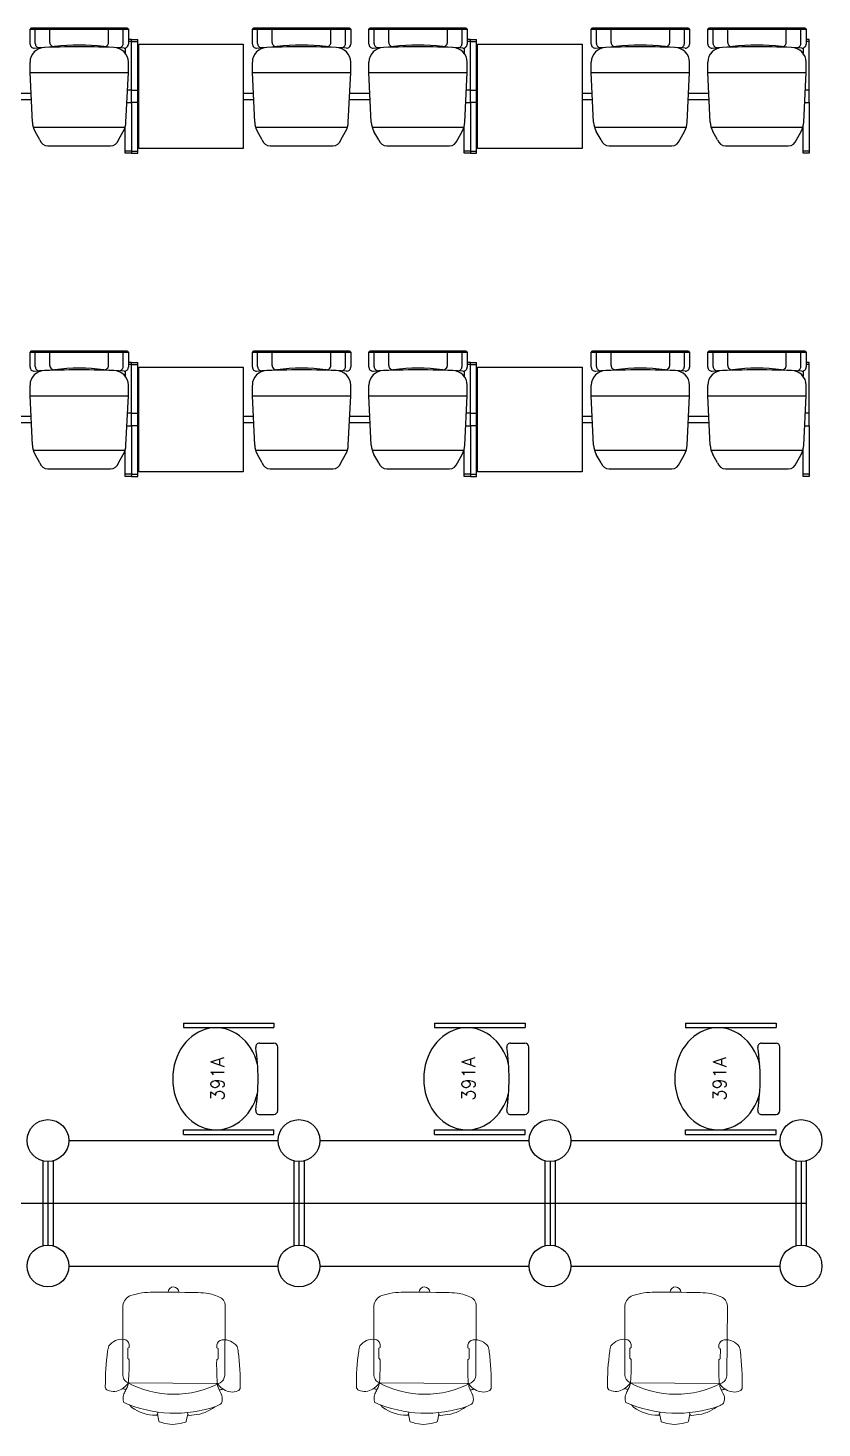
# Model space of a CAD drawing. Header units: inches. Extents: x 478327 to 492265, y -26791 to -22136.
# Drawn here: x 481697.5 to 481868.3, y -23527 to -23225.7 of the extents above; entities that cross this region are included whole.
import ezdxf
from ezdxf.enums import TextEntityAlignment as Align

# ---------------------------------------------------------------- set-up
doc = ezdxf.new("R2010")
doc.units = ezdxf.units.IN
doc.header["$MEASUREMENT"] = 0
doc.layers.add('A-furniture', color=8, linetype='Continuous', lineweight=9)
for name, color, linetype in [('I-WALL-IN', 3, 'Continuous'), ('MAR122', 9, 'Continuous'), ('MAR22', 255, 'Continuous')]:
    doc.layers.add(name, color=color, linetype=linetype)
doc.styles.add('ROMANS', font='romans')

# ---------------------------------------------------------------- blocks, each defined once
blk = doc.blocks.new('391A')
at = {"layer": 'MAR22'}
for p, q in [((-293.5, -86.6), (-293.5, -567)), ((-293.5, -86.6), (-269.5, -86.6)), ((-269.5, -86.6), (-269.5, -567)), ((273.6, -86.6), (273.6, -567)), ((297.6, -86.6), (273.6, -86.6)), ((297.6, -86.6), (297.6, -567)), ((-187.4, -490.1), (-187.4, -566.9)), ((191.4, -490.1), (191.4, -566.9)), ((-293.5, -567), (-269.5, -567)), ((-167.4, -586.9), (171.4, -586.9)), ((297.6, -567), (273.6, -567))]:
    blk.add_line(p, q, dxfattribs=at)
for centre, radius, start, end in [((-167.4, -490.1), 20, 81.58713, 180), ((2, 655.3), 1137.9, 261.58713, 278.41287), ((171.4, -490.1), 20, 0, 98.41287), ((-167.4, -566.9), 20, 180, 270), ((171.4, -566.9), 20, 270, 0)]:
    blk.add_arc(centre, radius, start, end, dxfattribs=at)
blk.add_ellipse((2, -259.2), major_axis=(-271.1, 0), ratio=0.849159, start_param=1.857345, end_param=7.567433, dxfattribs=at)
at = {"layer": 'MAR122', "linetype": 'Continuous', "style": 'ROMANS'}
for tag, flags, p in [('PRODNUM', 8, (1.6, -302.1)), ('COLOR', 1, (1.6, -415.4))]:
    blk.add_attdef(tag, text='', height=70, dxfattribs=dict(at, flags=flags)).set_placement(p, align=Align.CENTER)
blk = doc.blocks.new('A$C6A0E07C9')
at = {"layer": 'A-furniture'}
for p, q in [((-0.2138, 0.2718), (0.1182, 0.2876)), ((-0.2691, 0.1773), (-0.2664, 0.2046)), ((-0.0121, 0.2424), (-0.025, 0.2422)), ((-0.0115, 0.2426), (-0.0121, 0.2424)), ((-0.0112, 0.2428), (-0.0115, 0.2426)), ((-0.0079, 0.2484), (-0.0112, 0.2428)), ((0.0377, 0.2515), (-0.0033, 0.2499)), ((0.0418, 0.2505), (0.045, 0.2473)), ((0.045, 0.2473), (0.0464, 0.2461)), ((0.0464, 0.2461), (0.0478, 0.2453)), ((0.0478, 0.2453), (0.0485, 0.2451)), ((0.1585, 0.2497), (0.1792, -0.1667)), ((0.3152, 0.1516), (0.3188, 0.1294)), ((0.3146, 0.1213), (0.3056, 0.1197)), ((0.3131, 0.1211), (0.3466, 0.116)), ((0.3514, 0.1128), (0.36, 0.0876)), ((0.36, 0.0876), (0.3659, 0.0513)), ((-0.2907, 0.0196), (-0.2893, 0.0294)), ((-0.2883, 0.01), (-0.2907, 0.0196)), ((-0.2893, 0.0294), (-0.2841, 0.0379)), ((-0.2824, 0.002), (-0.2883, 0.01)), ((-0.2841, 0.0379), (-0.2762, 0.0438)), ((-0.2739, -0.003), (-0.2824, 0.002)), ((-0.2762, 0.0438), (-0.2666, 0.0462)), ((0.3636, 0.0146), (0.3576, -0.0113)), ((0.3659, 0.0513), (0.3636, 0.0146)), ((-0.2641, -0.0045), (-0.2739, -0.003)), ((0.3108, -0.0224), (0.3218, -0.0234)), ((0.3197, -0.023), (0.3546, -0.0146)), ((0.3546, -0.0146), (0.3564, -0.0132)), ((0.3564, -0.0132), (0.3576, -0.0113)), ((-0.1895, -0.2174), (0.1433, -0.1996)), ((0.0087, -0.176), (-0.0042, -0.1772)), ((0.0094, -0.1763), (0.0087, -0.176)), ((0.0097, -0.1764), (0.0094, -0.1763)), ((0.0135, -0.1816), (0.0097, -0.1764)), ((0.0591, -0.1802), (0.0183, -0.1827)), ((0.0631, -0.1788), (0.066, -0.1753)), ((0.066, -0.1753), (0.0673, -0.174)), ((0.0673, -0.174), (0.0686, -0.173)), ((0.0686, -0.173), (0.0692, -0.1728)), ((0.2962, -0.1472), (0.2839, -0.1595))]:
    blk.add_line(p, q, dxfattribs=at)
for centre, radius, start, end in [((0.0274, 0.2777), 0.0792, 129.49988, 189.11522), ((0.0065, 0.2825), 0.0635, 94.07923, 117.59377), ((0.2241, -0.8917), 1.2574, 92.35943, 100.17565), ((0.1721, 0.3454), 0.0192, 28.12557, 89.24362), ((0.1209, 0.3234), 0.0749, 330.37939, 24.51295), ((-0.21, 0.2233), 0.0487, 94.52598, 161.01093), ((0.117, 0.2414), 0.0463, 34.09018, 88.4441), ((0.1077, 0.3263), 0.0879, 309.67257, 333.02228), ((-1.1254, 2.7931), 2.8487, 297.11573, 298.06946), ((-0.9196, -0.0126), 1.143, 14.09314, 15.00562), ((0.2336, 0.2226), 0.0597, 72.52818, 107.70113), ((0.1951, 0.2221), 0.0806, 25.51985, 45.53867), ((0.5941, -0.0351), 0.8932, 162.12026, 164.43231), ((-0.0222, 0.2712), 0.0292, 192.00474, 264.44095), ((-0.0038, 0.2437), 0.00623, 84.84548, 131.31741), ((0.0374, 0.2414), 0.0101, 64.52807, 88.63913), ((0.0007, 1.5534), 1.3091, 272.08986, 276.67605), ((0.1493, 0.274), 0.0211, 279.8693, 313.34338), ((-0.2488, 0.0248), 0.4712, 334.59734, 30.97321), ((0.1704, 0.2449), 0.0129, 130.13659, 158.01734), ((0.1866, 0.1808), 0.0779, 100.05254, 108.26721), ((-0.3014, 0.0263), 0.6141, 339.61076, 22.04666), ((0.1276, 0.1249), 0.1894, 8.09249, 40.8276), ((0.1816, 0.1421), 0.4521, 175.52891, 182.09908), ((72.2191, 3.6268), 72.5738, 182.765274, 182.924882), ((0.31, 0.1288), 0.0088, 301.08798, 3.16667), ((0.3467, 0.1108), 0.00513, 22.81842, 91.00758), ((0.1162, -0.0378), 0.2107, 328.69616, 1.80788), ((0.3177, -0.0315), 0.00903, 2.12372, 63.37094), ((0.0809, -0.0616), 0.3414, 182.48103, 200.75528), ((-0.1856, -0.1603), 0.0572, 202.88209, 266.11689), ((0.0015, -0.2058), 0.0292, 101.25248, 173.68869), ((0.0171, -0.1766), 0.00623, 234.37601, 280.84795), ((0.0579, -0.1702), 0.0101, 277.0543, 301.16536), ((0.1515, -1.4793), 1.3091, 89.01739, 93.60357), ((0.138, -0.155), 0.0449, 276.79393, 330.15211), ((0.1724, -0.1915), 0.0211, 52.35005, 85.82413), ((0.197, -0.1553), 0.0211, 212.66016, 229.03524), ((0.1633, -0.2919), 0.1223, 63.05477, 80.63565), ((0.1362, -0.2476), 0.0879, 32.67116, 56.02087), ((-0.9196, -0.0126), 1.143, 350.69637, 351.61264), ((0.1491, -0.2435), 0.0749, 341.18048, 35.31404), ((0.3239, 0.0551), 0.2601, 246.15386, 250.81737), ((0.249, -0.1528), 0.0392, 254.29981, 275.99109), ((0.2537, -0.1401), 0.0518, 269.3553, 293.37881), ((0.0516, -0.2073), 0.0792, 176.57822, 236.19355), ((0.2022, -0.2604), 0.0192, 276.44982, 337.56787), ((0.0312, -0.2142), 0.0635, 248.09967, 271.6142), ((0.1312, 0.9758), 1.2574, 265.51777, 273.33401)]:
    blk.add_arc(centre, radius, start, end, dxfattribs=at)

msp = doc.modelspace()

# ---------------------------------------------------------------- linework, layer by layer
at = {"linetype": 'Continuous'}
for p, q in [((481697.982, -23229.189, 3.812), (481697.982, -23226.016, 3.812)), ((481699.107, -23229.081, 3.812), (481699.107, -23226.196, 3.812)), ((481702.257, -23228.86, 3.812), (481702.257, -23226.196, 3.812)), ((481714.857, -23228.86, 3.812), (481714.857, -23226.196, 3.812)), ((481718.007, -23229.081, 3.812), (481718.007, -23226.196, 3.812)), ((481719.132, -23226.016, 3.812), (481719.132, -23229.189, 3.812)), ((481745.806, -23229.189, 3.812), (481745.806, -23226.016, 3.812)), ((481746.931, -23229.081, 3.812), (481746.931, -23226.196, 3.812)), ((481750.081, -23228.86, 3.812), (481750.081, -23226.196, 3.812)), ((481762.681, -23228.86, 3.812), (481762.681, -23226.196, 3.812)), ((481765.831, -23229.081, 3.812), (481765.831, -23226.196, 3.812)), ((481766.956, -23226.016, 3.812), (481766.956, -23229.189, 3.812)), ((481770.882, -23229.189, 3.812), (481770.882, -23226.016, 3.812)), ((481772.007, -23229.081, 3.812), (481772.007, -23226.196, 3.812)), ((481775.157, -23228.86, 3.812), (481775.157, -23226.196, 3.812)), ((481787.757, -23228.86, 3.812), (481787.757, -23226.196, 3.812)), ((481790.907, -23229.081, 3.812), (481790.907, -23226.196, 3.812)), ((481792.032, -23226.016, 3.812), (481792.032, -23229.189, 3.812)), ((481818.706, -23229.189, 3.812), (481818.706, -23226.016, 3.812)), ((481819.831, -23229.081, 3.812), (481819.831, -23226.196, 3.812)), ((481822.981, -23228.86, 3.812), (481822.981, -23226.196, 3.812)), ((481835.581, -23228.86, 3.812), (481835.581, -23226.196, 3.812)), ((481838.731, -23229.081, 3.812), (481838.731, -23226.196, 3.812)), ((481839.856, -23226.016, 3.812), (481839.856, -23229.189, 3.812)), ((481843.782, -23229.189, 3.812), (481843.782, -23226.016, 3.812)), ((481844.907, -23229.081, 3.812), (481844.907, -23226.196, 3.812)), ((481848.057, -23228.86, 3.812), (481848.057, -23226.196, 3.812)), ((481860.657, -23228.86, 3.812), (481860.657, -23226.196, 3.812)), ((481863.807, -23229.081, 3.812), (481863.807, -23226.196, 3.812)), ((481864.932, -23226.016, 3.812), (481864.932, -23229.189, 3.812)), ((481698.903, -23230.088, 3.812), (481700.046, -23229.981, 3.812)), ((481718.211, -23230.088, 3.812), (481717.068, -23229.981, 3.812)), ((481746.727, -23230.088, 3.812), (481747.87, -23229.981, 3.812)), ((481766.035, -23230.088, 3.812), (481764.892, -23229.981, 3.812)), ((481771.803, -23230.088, 3.812), (481772.946, -23229.981, 3.812)), ((481791.111, -23230.088, 3.812), (481789.968, -23229.981, 3.812)), ((481819.627, -23230.088, 3.812), (481820.77, -23229.981, 3.812)), ((481838.935, -23230.088, 3.812), (481837.792, -23229.981, 3.812)), ((481844.703, -23230.088, 3.812), (481845.846, -23229.981, 3.812)), ((481864.011, -23230.088, 3.812), (481862.868, -23229.981, 3.812)), ((481697.982, -23235.353, 3.812), (481697.982, -23233.103, 3.812)), ((481719.132, -23235.353, 3.812), (481719.132, -23233.103, 3.812)), ((481745.806, -23235.353, 3.812), (481745.806, -23233.103, 3.812)), ((481766.956, -23235.353, 3.812), (481766.956, -23233.103, 3.812)), ((481770.882, -23235.353, 3.812), (481770.882, -23233.103, 3.812)), ((481792.032, -23235.353, 3.812), (481792.032, -23233.103, 3.812)), ((481818.706, -23235.353, 3.812), (481818.706, -23233.103, 3.812)), ((481839.856, -23235.353, 3.812), (481839.856, -23233.103, 3.812)), ((481843.782, -23235.353, 3.812), (481843.782, -23233.103, 3.812)), ((481864.932, -23235.353, 3.812), (481864.932, -23233.103, 3.812)), ((481697.982, -23235.353, 3.812), (481719.132, -23235.353, 3.812)), ((481698.494, -23245.991, 3.812), (481697.982, -23235.353, 3.812)), ((481718.621, -23245.991, 3.812), (481719.132, -23235.353, 3.812)), ((481745.806, -23235.353, 3.812), (481766.956, -23235.353, 3.812)), ((481746.318, -23245.991, 3.812), (481745.806, -23235.353, 3.812)), ((481766.445, -23245.991, 3.812), (481766.956, -23235.353, 3.812)), ((481770.882, -23235.353, 3.812), (481792.032, -23235.353, 3.812)), ((481771.394, -23245.991, 3.812), (481770.882, -23235.353, 3.812)), ((481791.521, -23245.991, 3.812), (481792.032, -23235.353, 3.812)), ((481818.706, -23235.353, 3.812), (481839.856, -23235.353, 3.812)), ((481819.218, -23245.991, 3.812), (481818.706, -23235.353, 3.812)), ((481839.345, -23245.991, 3.812), (481839.856, -23235.353, 3.812)), ((481843.782, -23235.353, 3.812), (481864.932, -23235.353, 3.812)), ((481844.294, -23245.991, 3.812), (481843.782, -23235.353, 3.812)), ((481864.421, -23245.991, 3.812), (481864.932, -23235.353, 3.812)), ((481698.674, -23247.053, 3.812), (481718.44, -23247.053, 3.812)), ((481746.498, -23247.053, 3.812), (481766.264, -23247.053, 3.812)), ((481771.574, -23247.053, 3.812), (481791.34, -23247.053, 3.812)), ((481819.398, -23247.053, 3.812), (481839.164, -23247.053, 3.812)), ((481844.474, -23247.053, 3.812), (481864.24, -23247.053, 3.812)), ((481700.086, -23249.794, 3.812), (481699.066, -23247.981, 3.812)), ((481717.028, -23249.794, 3.812), (481718.048, -23247.981, 3.812)), ((481747.91, -23249.794, 3.812), (481746.89, -23247.981, 3.812)), ((481764.852, -23249.794, 3.812), (481765.872, -23247.981, 3.812)), ((481772.986, -23249.794, 3.812), (481771.966, -23247.981, 3.812)), ((481789.928, -23249.794, 3.812), (481790.948, -23247.981, 3.812)), ((481820.81, -23249.794, 3.812), (481819.79, -23247.981, 3.812)), ((481837.752, -23249.794, 3.812), (481838.772, -23247.981, 3.812)), ((481845.886, -23249.794, 3.812), (481844.866, -23247.981, 3.812)), ((481862.828, -23249.794, 3.812), (481863.848, -23247.981, 3.812)), ((481701.818, -23251.103, 3.812), (481715.296, -23251.103, 3.812)), ((481749.642, -23251.103, 3.812), (481763.12, -23251.103, 3.812)), ((481774.718, -23251.103, 3.812), (481788.196, -23251.103, 3.812)), ((481822.542, -23251.103, 3.812), (481836.02, -23251.103, 3.812)), ((481847.618, -23251.103, 3.812), (481861.096, -23251.103, 3.812)), ((481697.982, -23298.705, 3.812), (481697.982, -23295.532, 3.812)), ((481719.132, -23295.532, 3.812), (481719.132, -23298.705, 3.812)), ((481745.806, -23298.705, 3.812), (481745.806, -23295.532, 3.812)), ((481766.956, -23295.532, 3.812), (481766.956, -23298.705, 3.812)), ((481770.882, -23298.705, 3.812), (481770.882, -23295.532, 3.812)), ((481792.032, -23295.532, 3.812), (481792.032, -23298.705, 3.812)), ((481818.706, -23298.705, 3.812), (481818.706, -23295.532, 3.812)), ((481839.856, -23295.532, 3.812), (481839.856, -23298.705, 3.812)), ((481843.782, -23298.705, 3.812), (481843.782, -23295.532, 3.812)), ((481864.932, -23295.532, 3.812), (481864.932, -23298.705, 3.812)), ((481699.107, -23298.597, 3.812), (481699.107, -23295.712, 3.812)), ((481702.257, -23298.376, 3.812), (481702.257, -23295.712, 3.812)), ((481714.857, -23298.376, 3.812), (481714.857, -23295.712, 3.812)), ((481718.007, -23298.597, 3.812), (481718.007, -23295.712, 3.812)), ((481746.931, -23298.597, 3.812), (481746.931, -23295.712, 3.812)), ((481750.081, -23298.376, 3.812), (481750.081, -23295.712, 3.812)), ((481762.681, -23298.376, 3.812), (481762.681, -23295.712, 3.812)), ((481765.831, -23298.597, 3.812), (481765.831, -23295.712, 3.812)), ((481772.007, -23298.597, 3.812), (481772.007, -23295.712, 3.812)), ((481775.157, -23298.376, 3.812), (481775.157, -23295.712, 3.812)), ((481787.757, -23298.376, 3.812), (481787.757, -23295.712, 3.812)), ((481790.907, -23298.597, 3.812), (481790.907, -23295.712, 3.812)), ((481819.831, -23298.597, 3.812), (481819.831, -23295.712, 3.812)), ((481822.981, -23298.376, 3.812), (481822.981, -23295.712, 3.812)), ((481835.581, -23298.376, 3.812), (481835.581, -23295.712, 3.812)), ((481838.731, -23298.597, 3.812), (481838.731, -23295.712, 3.812)), ((481844.907, -23298.597, 3.812), (481844.907, -23295.712, 3.812)), ((481848.057, -23298.376, 3.812), (481848.057, -23295.712, 3.812)), ((481860.657, -23298.376, 3.812), (481860.657, -23295.712, 3.812)), ((481863.807, -23298.597, 3.812), (481863.807, -23295.712, 3.812)), ((481698.903, -23299.604, 3.812), (481700.046, -23299.497, 3.812)), ((481718.211, -23299.604, 3.812), (481717.068, -23299.497, 3.812)), ((481746.727, -23299.604, 3.812), (481747.87, -23299.497, 3.812)), ((481766.035, -23299.604, 3.812), (481764.892, -23299.497, 3.812)), ((481771.803, -23299.604, 3.812), (481772.946, -23299.497, 3.812)), ((481791.111, -23299.604, 3.812), (481789.968, -23299.497, 3.812)), ((481819.627, -23299.604, 3.812), (481820.77, -23299.497, 3.812)), ((481838.935, -23299.604, 3.812), (481837.792, -23299.497, 3.812)), ((481844.703, -23299.604, 3.812), (481845.846, -23299.497, 3.812)), ((481864.011, -23299.604, 3.812), (481862.868, -23299.497, 3.812)), ((481697.982, -23304.869, 3.812), (481697.982, -23302.619, 3.812)), ((481719.132, -23304.869, 3.812), (481719.132, -23302.619, 3.812)), ((481745.806, -23304.869, 3.812), (481745.806, -23302.619, 3.812)), ((481766.956, -23304.869, 3.812), (481766.956, -23302.619, 3.812)), ((481770.882, -23304.869, 3.812), (481770.882, -23302.619, 3.812)), ((481792.032, -23304.869, 3.812), (481792.032, -23302.619, 3.812)), ((481818.706, -23304.869, 3.812), (481818.706, -23302.619, 3.812)), ((481839.856, -23304.869, 3.812), (481839.856, -23302.619, 3.812)), ((481843.782, -23304.869, 3.812), (481843.782, -23302.619, 3.812)), ((481864.932, -23304.869, 3.812), (481864.932, -23302.619, 3.812)), ((481697.982, -23304.869, 3.812), (481719.132, -23304.869, 3.812)), ((481698.494, -23315.507, 3.812), (481697.982, -23304.869, 3.812)), ((481718.621, -23315.507, 3.812), (481719.132, -23304.869, 3.812)), ((481745.806, -23304.869, 3.812), (481766.956, -23304.869, 3.812)), ((481746.318, -23315.507, 3.812), (481745.806, -23304.869, 3.812)), ((481766.445, -23315.507, 3.812), (481766.956, -23304.869, 3.812)), ((481770.882, -23304.869, 3.812), (481792.032, -23304.869, 3.812)), ((481771.394, -23315.507, 3.812), (481770.882, -23304.869, 3.812)), ((481791.521, -23315.507, 3.812), (481792.032, -23304.869, 3.812)), ((481818.706, -23304.869, 3.812), (481839.856, -23304.869, 3.812)), ((481819.218, -23315.507, 3.812), (481818.706, -23304.869, 3.812)), ((481839.345, -23315.507, 3.812), (481839.856, -23304.869, 3.812)), ((481843.782, -23304.869, 3.812), (481864.932, -23304.869, 3.812)), ((481844.294, -23315.507, 3.812), (481843.782, -23304.869, 3.812)), ((481864.421, -23315.507, 3.812), (481864.932, -23304.869, 3.812)), ((481698.674, -23316.569, 3.812), (481718.44, -23316.569, 3.812)), ((481746.498, -23316.569, 3.812), (481766.264, -23316.569, 3.812)), ((481771.574, -23316.569, 3.812), (481791.34, -23316.569, 3.812)), ((481819.398, -23316.569, 3.812), (481839.164, -23316.569, 3.812)), ((481844.474, -23316.569, 3.812), (481864.24, -23316.569, 3.812)), ((481700.086, -23319.31, 3.812), (481699.066, -23317.497, 3.812)), ((481717.028, -23319.31, 3.812), (481718.048, -23317.497, 3.812)), ((481747.91, -23319.31, 3.812), (481746.89, -23317.497, 3.812)), ((481764.852, -23319.31, 3.812), (481765.872, -23317.497, 3.812)), ((481772.986, -23319.31, 3.812), (481771.966, -23317.497, 3.812)), ((481789.928, -23319.31, 3.812), (481790.948, -23317.497, 3.812)), ((481820.81, -23319.31, 3.812), (481819.79, -23317.497, 3.812)), ((481837.752, -23319.31, 3.812), (481838.772, -23317.497, 3.812)), ((481845.886, -23319.31, 3.812), (481844.866, -23317.497, 3.812)), ((481862.828, -23319.31, 3.812), (481863.848, -23317.497, 3.812)), ((481701.818, -23320.619, 3.812), (481715.296, -23320.619, 3.812)), ((481749.642, -23320.619, 3.812), (481763.12, -23320.619, 3.812)), ((481774.718, -23320.619, 3.812), (481788.196, -23320.619, 3.812)), ((481822.542, -23320.619, 3.812), (481836.02, -23320.619, 3.812)), ((481847.618, -23320.619, 3.812), (481861.096, -23320.619, 3.812))]:
    msp.add_line(p, q, dxfattribs=at)
at = {"color": 7, "linetype": 'Continuous'}
for p, q in [((481718.862, -23225.746, 3.812), (481698.252, -23225.746, 3.812)), ((481766.686, -23225.746, 3.812), (481746.076, -23225.746, 3.812)), ((481791.762, -23225.746, 3.812), (481771.152, -23225.746, 3.812)), ((481839.586, -23225.746, 3.812), (481818.976, -23225.746, 3.812)), ((481864.662, -23225.746, 3.812), (481844.052, -23225.746, 3.812)), ((481693.779, -23241.125, 3.812), (481698.26, -23241.125, 3.812)), ((481693.844, -23239.775, 3.812), (481698.195, -23239.775, 3.812)), ((481719.807, -23239.1, 3.812), (481718.952, -23239.1, 3.812)), ((481719.807, -23241.8, 3.812), (481719.807, -23239.1, 3.812)), ((481719.807, -23239.1, 3.812), (481721.353, -23239.1, 3.812)), ((481719.807, -23241.8, 3.812), (481719.807, -23239.1, 3.812)), ((481743.788, -23241.125, 3.812), (481746.084, -23241.125, 3.812)), ((481743.853, -23239.775, 3.812), (481746.019, -23239.775, 3.812)), ((481766.679, -23241.125, 3.812), (481771.16, -23241.125, 3.812)), ((481766.744, -23239.775, 3.812), (481771.095, -23239.775, 3.812)), ((481792.707, -23239.1, 3.812), (481791.852, -23239.1, 3.812)), ((481792.707, -23241.8, 3.812), (481792.707, -23239.1, 3.812)), ((481792.707, -23239.1, 3.812), (481794.253, -23239.1, 3.812)), ((481792.707, -23241.8, 3.812), (481792.707, -23239.1, 3.812)), ((481816.688, -23241.125, 3.812), (481818.984, -23241.125, 3.812)), ((481816.753, -23239.775, 3.812), (481818.919, -23239.775, 3.812)), ((481839.579, -23241.125, 3.812), (481844.06, -23241.125, 3.812)), ((481839.644, -23239.775, 3.812), (481843.995, -23239.775, 3.812)), ((481865.607, -23239.1, 3.812), (481864.752, -23239.1, 3.812)), ((481865.607, -23241.8, 3.812), (481865.607, -23239.1, 3.812)), ((481718.822, -23241.8, 3.812), (481719.807, -23241.8, 3.812)), ((481721.353, -23241.8, 3.812), (481719.807, -23241.8, 3.812)), ((481791.722, -23241.8, 3.812), (481792.707, -23241.8, 3.812)), ((481794.253, -23241.8, 3.812), (481792.707, -23241.8, 3.812)), ((481864.622, -23241.8, 3.812), (481865.607, -23241.8, 3.812)), ((481718.862, -23295.262, 3.812), (481698.252, -23295.262, 3.812)), ((481766.686, -23295.262, 3.812), (481746.076, -23295.262, 3.812)), ((481791.762, -23295.262, 3.812), (481771.152, -23295.262, 3.812)), ((481839.586, -23295.262, 3.812), (481818.976, -23295.262, 3.812)), ((481864.662, -23295.262, 3.812), (481844.052, -23295.262, 3.812)), ((481693.844, -23309.291, 3.812), (481698.195, -23309.291, 3.812)), ((481719.807, -23308.616, 3.812), (481718.952, -23308.616, 3.812)), ((481719.807, -23311.316, 3.812), (481719.807, -23308.616, 3.812)), ((481719.807, -23308.616, 3.812), (481721.353, -23308.616, 3.812)), ((481719.807, -23311.316, 3.812), (481719.807, -23308.616, 3.812)), ((481743.853, -23309.291, 3.812), (481746.019, -23309.291, 3.812)), ((481766.744, -23309.291, 3.812), (481771.095, -23309.291, 3.812)), ((481792.707, -23308.616, 3.812), (481791.852, -23308.616, 3.812)), ((481792.707, -23311.316, 3.812), (481792.707, -23308.616, 3.812)), ((481792.707, -23308.616, 3.812), (481794.253, -23308.616, 3.812)), ((481792.707, -23311.316, 3.812), (481792.707, -23308.616, 3.812)), ((481816.753, -23309.291, 3.812), (481818.919, -23309.291, 3.812)), ((481839.644, -23309.291, 3.812), (481843.995, -23309.291, 3.812)), ((481865.607, -23308.616, 3.812), (481864.752, -23308.616, 3.812)), ((481865.607, -23311.316, 3.812), (481865.607, -23308.616, 3.812)), ((481693.779, -23310.641, 3.812), (481698.26, -23310.641, 3.812)), ((481718.822, -23311.316, 3.812), (481719.807, -23311.316, 3.812)), ((481721.353, -23311.316, 3.812), (481719.807, -23311.316, 3.812)), ((481743.788, -23310.641, 3.812), (481746.084, -23310.641, 3.812)), ((481766.679, -23310.641, 3.812), (481771.16, -23310.641, 3.812)), ((481791.722, -23311.316, 3.812), (481792.707, -23311.316, 3.812)), ((481794.253, -23311.316, 3.812), (481792.707, -23311.316, 3.812)), ((481816.688, -23310.641, 3.812), (481818.984, -23310.641, 3.812)), ((481839.579, -23310.641, 3.812), (481844.06, -23310.641, 3.812)), ((481864.622, -23311.316, 3.812), (481865.607, -23311.316, 3.812))]:
    msp.add_line(p, q, dxfattribs=at)
at = {"color": 7}
for p, q in [((481719.807, -23228.192, 3.812), (481719.132, -23228.192, 3.812)), ((481719.807, -23228.642, 3.812), (481719.132, -23228.642, 3.812)), ((481719.807, -23239.1, 3.812), (481719.807, -23228.192, 3.812)), ((481719.807, -23239.1, 3.812), (481719.807, -23228.192, 3.812)), ((481719.807, -23228.192, 3.812), (481721.157, -23228.192, 3.812)), ((481719.807, -23228.642, 3.812), (481721.157, -23228.642, 3.812)), ((481721.157, -23252.708, 3.812), (481721.157, -23228.192, 3.812)), ((481792.707, -23228.192, 3.812), (481792.032, -23228.192, 3.812)), ((481792.707, -23228.642, 3.812), (481792.032, -23228.642, 3.812)), ((481792.707, -23239.1, 3.812), (481792.707, -23228.192, 3.812)), ((481792.707, -23239.1, 3.812), (481792.707, -23228.192, 3.812)), ((481792.707, -23228.192, 3.812), (481794.057, -23228.192, 3.812)), ((481792.707, -23228.642, 3.812), (481794.057, -23228.642, 3.812)), ((481794.057, -23252.708, 3.812), (481794.057, -23228.192, 3.812)), ((481865.607, -23228.192, 3.812), (481864.932, -23228.192, 3.812)), ((481865.607, -23228.642, 3.812), (481864.932, -23228.642, 3.812)), ((481865.607, -23239.1, 3.812), (481865.607, -23228.192, 3.812)), ((481718.457, -23230.06, 3.812), (481718.457, -23231.155, 3.812)), ((481791.357, -23230.06, 3.812), (481791.357, -23231.155, 3.812)), ((481864.257, -23230.06, 3.812), (481864.257, -23231.155, 3.812)), ((481719.807, -23241.8, 3.812), (481719.807, -23252.708, 3.812)), ((481719.807, -23241.8, 3.812), (481719.807, -23252.708, 3.812)), ((481792.707, -23241.8, 3.812), (481792.707, -23252.708, 3.812)), ((481792.707, -23241.8, 3.812), (481792.707, -23252.708, 3.812)), ((481865.607, -23241.8, 3.812), (481865.607, -23252.708, 3.812)), ((481718.457, -23252.708, 3.812), (481718.457, -23246.996, 3.812)), ((481791.357, -23252.708, 3.812), (481791.357, -23246.996, 3.812)), ((481864.257, -23252.708, 3.812), (481864.257, -23246.996, 3.812)), ((481719.807, -23252.258, 3.812), (481718.457, -23252.258, 3.812)), ((481719.807, -23252.708, 3.812), (481718.457, -23252.708, 3.812)), ((481719.807, -23252.258, 3.812), (481721.157, -23252.258, 3.812)), ((481719.807, -23252.708, 3.812), (481721.157, -23252.708, 3.812)), ((481792.707, -23252.258, 3.812), (481791.357, -23252.258, 3.812)), ((481792.707, -23252.708, 3.812), (481791.357, -23252.708, 3.812)), ((481792.707, -23252.258, 3.812), (481794.057, -23252.258, 3.812)), ((481792.707, -23252.708, 3.812), (481794.057, -23252.708, 3.812)), ((481865.607, -23252.258, 3.812), (481864.257, -23252.258, 3.812)), ((481865.607, -23252.708, 3.812), (481864.257, -23252.708, 3.812)), ((481719.807, -23297.708, 3.812), (481719.132, -23297.708, 3.812)), ((481719.807, -23298.158, 3.812), (481719.132, -23298.158, 3.812)), ((481719.807, -23308.616, 3.812), (481719.807, -23297.708, 3.812)), ((481719.807, -23308.616, 3.812), (481719.807, -23297.708, 3.812)), ((481719.807, -23297.708, 3.812), (481721.157, -23297.708, 3.812)), ((481719.807, -23298.158, 3.812), (481721.157, -23298.158, 3.812)), ((481721.157, -23322.224, 3.812), (481721.157, -23297.708, 3.812)), ((481792.707, -23297.708, 3.812), (481792.032, -23297.708, 3.812)), ((481792.707, -23298.158, 3.812), (481792.032, -23298.158, 3.812)), ((481792.707, -23308.616, 3.812), (481792.707, -23297.708, 3.812)), ((481792.707, -23308.616, 3.812), (481792.707, -23297.708, 3.812)), ((481792.707, -23297.708, 3.812), (481794.057, -23297.708, 3.812)), ((481792.707, -23298.158, 3.812), (481794.057, -23298.158, 3.812)), ((481794.057, -23322.224, 3.812), (481794.057, -23297.708, 3.812)), ((481865.607, -23297.708, 3.812), (481864.932, -23297.708, 3.812)), ((481865.607, -23298.158, 3.812), (481864.932, -23298.158, 3.812)), ((481865.607, -23308.616, 3.812), (481865.607, -23297.708, 3.812)), ((481718.457, -23299.576, 3.812), (481718.457, -23300.671, 3.812)), ((481791.357, -23299.576, 3.812), (481791.357, -23300.671, 3.812)), ((481864.257, -23299.576, 3.812), (481864.257, -23300.671, 3.812)), ((481719.807, -23311.316, 3.812), (481719.807, -23322.224, 3.812)), ((481719.807, -23311.316, 3.812), (481719.807, -23322.224, 3.812)), ((481792.707, -23311.316, 3.812), (481792.707, -23322.224, 3.812)), ((481792.707, -23311.316, 3.812), (481792.707, -23322.224, 3.812)), ((481865.607, -23311.316, 3.812), (481865.607, -23322.224, 3.812)), ((481718.457, -23322.224, 3.812), (481718.457, -23316.512, 3.812)), ((481791.357, -23322.224, 3.812), (481791.357, -23316.512, 3.812)), ((481864.257, -23322.224, 3.812), (481864.257, -23316.512, 3.812)), ((481719.807, -23321.774, 3.812), (481718.457, -23321.774, 3.812)), ((481719.807, -23322.224, 3.812), (481718.457, -23322.224, 3.812)), ((481719.807, -23321.774, 3.812), (481721.157, -23321.774, 3.812)), ((481719.807, -23322.224, 3.812), (481721.157, -23322.224, 3.812)), ((481792.707, -23321.774, 3.812), (481791.357, -23321.774, 3.812)), ((481792.707, -23322.224, 3.812), (481791.357, -23322.224, 3.812)), ((481792.707, -23321.774, 3.812), (481794.057, -23321.774, 3.812)), ((481792.707, -23322.224, 3.812), (481794.057, -23322.224, 3.812)), ((481865.607, -23321.774, 3.812), (481864.257, -23321.774, 3.812)), ((481865.607, -23322.224, 3.812), (481864.257, -23322.224, 3.812))]:
    msp.add_line(p, q, dxfattribs=at)
at = {"color": 0, "linetype": 'Continuous'}
for p, q in [((481721.353, -23229.2, 3.812), (481743.853, -23229.2, 3.812)), ((481721.353, -23251.7, 3.812), (481721.353, -23229.2, 3.812)), ((481743.853, -23229.2, 3.812), (481743.853, -23251.7, 3.812)), ((481794.253, -23229.2, 3.812), (481816.753, -23229.2, 3.812)), ((481794.253, -23251.7, 3.812), (481794.253, -23229.2, 3.812)), ((481816.753, -23229.2, 3.812), (481816.753, -23251.7, 3.812)), ((481743.853, -23251.7, 3.812), (481721.353, -23251.7, 3.812)), ((481816.753, -23251.7, 3.812), (481794.253, -23251.7, 3.812)), ((481721.353, -23298.716, 3.812), (481743.853, -23298.716, 3.812)), ((481721.353, -23321.216, 3.812), (481721.353, -23298.716, 3.812)), ((481743.853, -23298.716, 3.812), (481743.853, -23321.216, 3.812)), ((481794.253, -23298.716, 3.812), (481816.753, -23298.716, 3.812)), ((481794.253, -23321.216, 3.812), (481794.253, -23298.716, 3.812)), ((481816.753, -23298.716, 3.812), (481816.753, -23321.216, 3.812)), ((481743.853, -23321.216, 3.812), (481721.353, -23321.216, 3.812)), ((481816.753, -23321.216, 3.812), (481794.253, -23321.216, 3.812))]:
    msp.add_line(p, q, dxfattribs=at)
for p, q in [((481700.714, -23469.497, 6.93), (481700.714, -23487.782, 6.93)), ((481701.839, -23469.639, 6.93), (481701.839, -23487.639, 6.93)), ((481702.964, -23469.497, 6.93), (481702.964, -23487.782, 6.93)), ((481754.714, -23469.497, 6.93), (481754.714, -23487.782, 6.93)), ((481755.839, -23469.639, 6.93), (481755.839, -23487.639, 6.93)), ((481756.964, -23469.497, 6.93), (481756.964, -23487.782, 6.93)), ((481808.714, -23469.497, 6.93), (481808.714, -23487.782, 6.93)), ((481809.839, -23469.639, 6.93), (481809.839, -23487.639, 6.93)), ((481810.964, -23469.497, 6.93), (481810.964, -23487.782, 6.93)), ((481862.714, -23469.497, 6.93), (481862.714, -23487.782, 6.93)), ((481863.839, -23469.639, 6.93), (481863.839, -23487.639, 6.93)), ((481864.964, -23469.497, 6.93), (481864.964, -23487.782, 6.93))]:
    msp.add_line(p, q)
at = {"color": 7, "linetype": 'Continuous', "const_width": 0.45, "elevation": 3.812}
for points in [[(481719.132, -23225.971), (481697.982, -23225.971)], [(481766.956, -23225.971), (481745.806, -23225.971)], [(481792.032, -23225.971), (481770.882, -23225.971)], [(481839.856, -23225.971), (481818.706, -23225.971)], [(481864.932, -23225.971), (481843.782, -23225.971)], [(481719.132, -23295.487), (481697.982, -23295.487)], [(481766.956, -23295.487), (481745.806, -23295.487)], [(481792.032, -23295.487), (481770.882, -23295.487)], [(481839.856, -23295.487), (481818.706, -23295.487)], [(481864.932, -23295.487), (481843.782, -23295.487)]]:
    msp.add_lwpolyline(points, dxfattribs=at)
for centre in [(481701.839, -23465.139, 6.93), (481755.839, -23465.139, 6.93), (481809.839, -23465.139, 6.93), (481863.839, -23465.139, 6.93), (481701.839, -23492.139, 6.93), (481755.839, -23492.139, 6.93), (481809.839, -23492.139, 6.93), (481863.839, -23492.139, 6.93)]:
    msp.add_circle(centre, 4.5)
at = {"linetype": 'Continuous'}
for centre, radius, start, end in [((481698.252, -23226.016, 3.812), 0.27, 90, 180), ((481718.862, -23226.016, 3.812), 0.27, 0, 90), ((481746.076, -23226.016, 3.812), 0.27, 90, 180), ((481766.686, -23226.016, 3.812), 0.27, 0, 90), ((481771.152, -23226.016, 3.812), 0.27, 90, 180), ((481791.762, -23226.016, 3.812), 0.27, 0, 90), ((481818.976, -23226.016, 3.812), 0.27, 90, 180), ((481839.586, -23226.016, 3.812), 0.27, 0, 90), ((481844.052, -23226.016, 3.812), 0.27, 90, 180), ((481864.662, -23226.016, 3.812), 0.27, 0, 90), ((481698.882, -23229.189, 3.812), 0.9, 180, 271.33537), ((481700.007, -23229.081, 3.812), 0.9, 180, 272.48441), ((481703.157, -23228.86, 3.812), 0.9, 180, 276.85765), ((481713.957, -23228.86, 3.812), 0.9, 263.14235, 0), ((481717.107, -23229.081, 3.812), 0.9, 267.51559, 0), ((481718.232, -23229.189, 3.812), 0.9, 268.66463, 0), ((481746.706, -23229.189, 3.812), 0.9, 180, 271.33537), ((481747.831, -23229.081, 3.812), 0.9, 180, 272.48441), ((481750.981, -23228.86, 3.812), 0.9, 180, 276.85765), ((481761.781, -23228.86, 3.812), 0.9, 263.14235, 0), ((481764.931, -23229.081, 3.812), 0.9, 267.51559, 0), ((481766.056, -23229.189, 3.812), 0.9, 268.66463, 0), ((481771.782, -23229.189, 3.812), 0.9, 180, 271.33537), ((481772.907, -23229.081, 3.812), 0.9, 180, 272.48441), ((481776.057, -23228.86, 3.812), 0.9, 180, 276.85765), ((481786.857, -23228.86, 3.812), 0.9, 263.14235, 0), ((481790.007, -23229.081, 3.812), 0.9, 267.51559, 0), ((481791.132, -23229.189, 3.812), 0.9, 268.66463, 0), ((481819.606, -23229.189, 3.812), 0.9, 180, 271.33537), ((481820.731, -23229.081, 3.812), 0.9, 180, 272.48441), ((481823.881, -23228.86, 3.812), 0.9, 180, 276.85765), ((481834.681, -23228.86, 3.812), 0.9, 263.14235, 0), ((481837.831, -23229.081, 3.812), 0.9, 267.51559, 0), ((481838.956, -23229.189, 3.812), 0.9, 268.66463, 0), ((481844.682, -23229.189, 3.812), 0.9, 180, 271.33537), ((481845.807, -23229.081, 3.812), 0.9, 180, 272.48441), ((481848.957, -23228.86, 3.812), 0.9, 180, 276.85765), ((481859.757, -23228.86, 3.812), 0.9, 263.14235, 0), ((481862.907, -23229.081, 3.812), 0.9, 267.51559, 0), ((481864.032, -23229.189, 3.812), 0.9, 268.66463, 0), ((481701.132, -23233.103, 3.812), 3.15, 90, 180), ((481708.557, -23426.139, 3.812), 196.343, 87.51559, 92.48441), ((481708.557, -23273.761, 3.812), 44.325, 83.14235, 96.85765), ((481715.982, -23233.103, 3.812), 3.15, 0, 90), ((481748.956, -23233.103, 3.812), 3.15, 90, 180), ((481756.381, -23426.139, 3.812), 196.343, 87.51559, 92.48441), ((481756.381, -23273.761, 3.812), 44.325, 83.14235, 96.85765), ((481763.806, -23233.103, 3.812), 3.15, 0, 90), ((481774.032, -23233.103, 3.812), 3.15, 90, 180), ((481781.457, -23426.139, 3.812), 196.343, 87.51559, 92.48441), ((481781.457, -23273.761, 3.812), 44.325, 83.14235, 96.85765), ((481788.882, -23233.103, 3.812), 3.15, 0, 90), ((481821.856, -23233.103, 3.812), 3.15, 90, 180), ((481829.281, -23426.139, 3.812), 196.343, 87.51559, 92.48441), ((481829.281, -23273.761, 3.812), 44.325, 83.14235, 96.85765), ((481836.706, -23233.103, 3.812), 3.15, 0, 90), ((481846.932, -23233.103, 3.812), 3.15, 90, 180), ((481854.357, -23426.139, 3.812), 196.343, 87.51559, 92.48441), ((481854.357, -23273.761, 3.812), 44.325, 83.14235, 96.85765), ((481861.782, -23233.103, 3.812), 3.15, 0, 90), ((481702.988, -23245.775, 3.812), 4.5, 182.75249, 209.35604), ((481714.126, -23245.775, 3.812), 4.5, 330.64396, 357.24751), ((481750.812, -23245.775, 3.812), 4.5, 182.75249, 209.35604), ((481761.95, -23245.775, 3.812), 4.5, 330.64396, 357.24751), ((481775.888, -23245.775, 3.812), 4.5, 182.75249, 209.35604), ((481787.026, -23245.775, 3.812), 4.5, 330.64396, 357.24751), ((481823.712, -23245.775, 3.812), 4.5, 182.75249, 209.35604), ((481834.85, -23245.775, 3.812), 4.5, 330.64396, 357.24751), ((481848.788, -23245.775, 3.812), 4.5, 182.75249, 209.35604), ((481859.926, -23245.775, 3.812), 4.5, 330.64396, 357.24751), ((481701.818, -23249.303, 3.812), 1.8, 195.81919, 270), ((481715.296, -23249.303, 3.812), 1.8, 270, 344.18081), ((481749.642, -23249.303, 3.812), 1.8, 195.81919, 270), ((481763.12, -23249.303, 3.812), 1.8, 270, 344.18081), ((481774.718, -23249.303, 3.812), 1.8, 195.81919, 270), ((481788.196, -23249.303, 3.812), 1.8, 270, 344.18081), ((481822.542, -23249.303, 3.812), 1.8, 195.81919, 270), ((481836.02, -23249.303, 3.812), 1.8, 270, 344.18081), ((481847.618, -23249.303, 3.812), 1.8, 195.81919, 270), ((481861.096, -23249.303, 3.812), 1.8, 270, 344.18081), ((481698.252, -23295.532, 3.812), 0.27, 90, 180), ((481718.862, -23295.532, 3.812), 0.27, 0, 90), ((481746.076, -23295.532, 3.812), 0.27, 90, 180), ((481766.686, -23295.532, 3.812), 0.27, 0, 90), ((481771.152, -23295.532, 3.812), 0.27, 90, 180), ((481791.762, -23295.532, 3.812), 0.27, 0, 90), ((481818.976, -23295.532, 3.812), 0.27, 90, 180), ((481839.586, -23295.532, 3.812), 0.27, 0, 90), ((481844.052, -23295.532, 3.812), 0.27, 90, 180), ((481864.662, -23295.532, 3.812), 0.27, 0, 90), ((481703.157, -23298.376, 3.812), 0.9, 180, 276.85765), ((481713.957, -23298.376, 3.812), 0.9, 263.14235, 0), ((481750.981, -23298.376, 3.812), 0.9, 180, 276.85765), ((481761.781, -23298.376, 3.812), 0.9, 263.14235, 0), ((481776.057, -23298.376, 3.812), 0.9, 180, 276.85765), ((481786.857, -23298.376, 3.812), 0.9, 263.14235, 0), ((481823.881, -23298.376, 3.812), 0.9, 180, 276.85765), ((481834.681, -23298.376, 3.812), 0.9, 263.14235, 0), ((481848.957, -23298.376, 3.812), 0.9, 180, 276.85765), ((481859.757, -23298.376, 3.812), 0.9, 263.14235, 0), ((481698.882, -23298.705, 3.812), 0.9, 180, 271.33537), ((481701.132, -23302.619, 3.812), 3.15, 90, 180), ((481700.007, -23298.597, 3.812), 0.9, 180, 272.48441), ((481708.557, -23495.655, 3.812), 196.343, 87.51559, 92.48441), ((481708.557, -23343.277, 3.812), 44.325, 83.14235, 96.85765), ((481715.982, -23302.619, 3.812), 3.15, 0, 90), ((481717.107, -23298.597, 3.812), 0.9, 267.51559, 0), ((481718.232, -23298.705, 3.812), 0.9, 268.66463, 0), ((481746.706, -23298.705, 3.812), 0.9, 180, 271.33537), ((481748.956, -23302.619, 3.812), 3.15, 90, 180), ((481747.831, -23298.597, 3.812), 0.9, 180, 272.48441), ((481756.381, -23495.655, 3.812), 196.343, 87.51559, 92.48441), ((481756.381, -23343.277, 3.812), 44.325, 83.14235, 96.85765), ((481763.806, -23302.619, 3.812), 3.15, 0, 90), ((481764.931, -23298.597, 3.812), 0.9, 267.51559, 0), ((481766.056, -23298.705, 3.812), 0.9, 268.66463, 0), ((481771.782, -23298.705, 3.812), 0.9, 180, 271.33537), ((481774.032, -23302.619, 3.812), 3.15, 90, 180), ((481772.907, -23298.597, 3.812), 0.9, 180, 272.48441), ((481781.457, -23495.655, 3.812), 196.343, 87.51559, 92.48441), ((481781.457, -23343.277, 3.812), 44.325, 83.14235, 96.85765), ((481788.882, -23302.619, 3.812), 3.15, 0, 90), ((481790.007, -23298.597, 3.812), 0.9, 267.51559, 0), ((481791.132, -23298.705, 3.812), 0.9, 268.66463, 0), ((481819.606, -23298.705, 3.812), 0.9, 180, 271.33537), ((481821.856, -23302.619, 3.812), 3.15, 90, 180), ((481820.731, -23298.597, 3.812), 0.9, 180, 272.48441), ((481829.281, -23495.655, 3.812), 196.343, 87.51559, 92.48441), ((481829.281, -23343.277, 3.812), 44.325, 83.14235, 96.85765), ((481836.706, -23302.619, 3.812), 3.15, 0, 90), ((481837.831, -23298.597, 3.812), 0.9, 267.51559, 0), ((481838.956, -23298.705, 3.812), 0.9, 268.66463, 0), ((481844.682, -23298.705, 3.812), 0.9, 180, 271.33537), ((481846.932, -23302.619, 3.812), 3.15, 90, 180), ((481845.807, -23298.597, 3.812), 0.9, 180, 272.48441), ((481854.357, -23495.655, 3.812), 196.343, 87.51559, 92.48441), ((481854.357, -23343.277, 3.812), 44.325, 83.14235, 96.85765), ((481861.782, -23302.619, 3.812), 3.15, 0, 90), ((481862.907, -23298.597, 3.812), 0.9, 267.51559, 0), ((481864.032, -23298.705, 3.812), 0.9, 268.66463, 0), ((481702.988, -23315.291, 3.812), 4.5, 182.75249, 209.35604), ((481714.126, -23315.291, 3.812), 4.5, 330.64396, 357.24751), ((481750.812, -23315.291, 3.812), 4.5, 182.75249, 209.35604), ((481761.95, -23315.291, 3.812), 4.5, 330.64396, 357.24751), ((481775.888, -23315.291, 3.812), 4.5, 182.75249, 209.35604), ((481787.026, -23315.291, 3.812), 4.5, 330.64396, 357.24751), ((481823.712, -23315.291, 3.812), 4.5, 182.75249, 209.35604), ((481834.85, -23315.291, 3.812), 4.5, 330.64396, 357.24751), ((481848.788, -23315.291, 3.812), 4.5, 182.75249, 209.35604), ((481859.926, -23315.291, 3.812), 4.5, 330.64396, 357.24751), ((481701.818, -23318.819, 3.812), 1.8, 195.81919, 270), ((481715.296, -23318.819, 3.812), 1.8, 270, 344.18081), ((481749.642, -23318.819, 3.812), 1.8, 195.81919, 270), ((481763.12, -23318.819, 3.812), 1.8, 270, 344.18081), ((481774.718, -23318.819, 3.812), 1.8, 195.81919, 270), ((481788.196, -23318.819, 3.812), 1.8, 270, 344.18081), ((481822.542, -23318.819, 3.812), 1.8, 195.81919, 270), ((481836.02, -23318.819, 3.812), 1.8, 270, 344.18081), ((481847.618, -23318.819, 3.812), 1.8, 195.81919, 270), ((481861.096, -23318.819, 3.812), 1.8, 270, 344.18081)]:
    msp.add_arc(centre, radius, start, end, dxfattribs=at)
at = {"layer": 'I-WALL-IN'}
for p, q in [((481706.339, -23465.139, 6.93), (481751.339, -23465.139, 6.93)), ((481760.339, -23465.139, 6.93), (481805.339, -23465.139, 6.93)), ((481814.339, -23465.139, 6.93), (481859.339, -23465.139, 6.93)), ((481054.964, -23478.639, 6.93), (481864.964, -23478.639, 6.93)), ((481706.339, -23492.139, 6.93), (481751.339, -23492.139, 6.93)), ((481760.339, -23492.139, 6.93), (481805.339, -23492.139, 6.93)), ((481814.339, -23492.139, 6.93), (481859.339, -23492.139, 6.93))]:
    msp.add_line(p, q, dxfattribs=at)

# ---------------------------------------------------------------- block references
at = {"color": 7, "ltscale": 100, "xscale": 0.04049999999065221, "yscale": 0.04049999999065221, "zscale": 0.04049999999065221, "rotation": 90}
for p in [(481727.494, -23451.931, 3.812), (481781.494, -23451.931, 3.812), (481835.494, -23451.931, 3.812)]:
    msp.add_blockref('391A', p, dxfattribs=at).add_auto_attribs({'PRODNUM': '391A'})
at = {"layer": 'A-furniture', "xscale": 45.00000000000906, "yscale": 45.00000000000906, "zscale": 45.00000000000906, "rotation": 266.8565271614821}
for p in [(481727.24, -23509.653, 6.93), (481781.24, -23509.653, 6.93), (481835.24, -23509.653, 6.93)]:
    msp.add_blockref('A$C6A0E07C9', p, dxfattribs=at)

doc.saveas('drawing.dxf')
